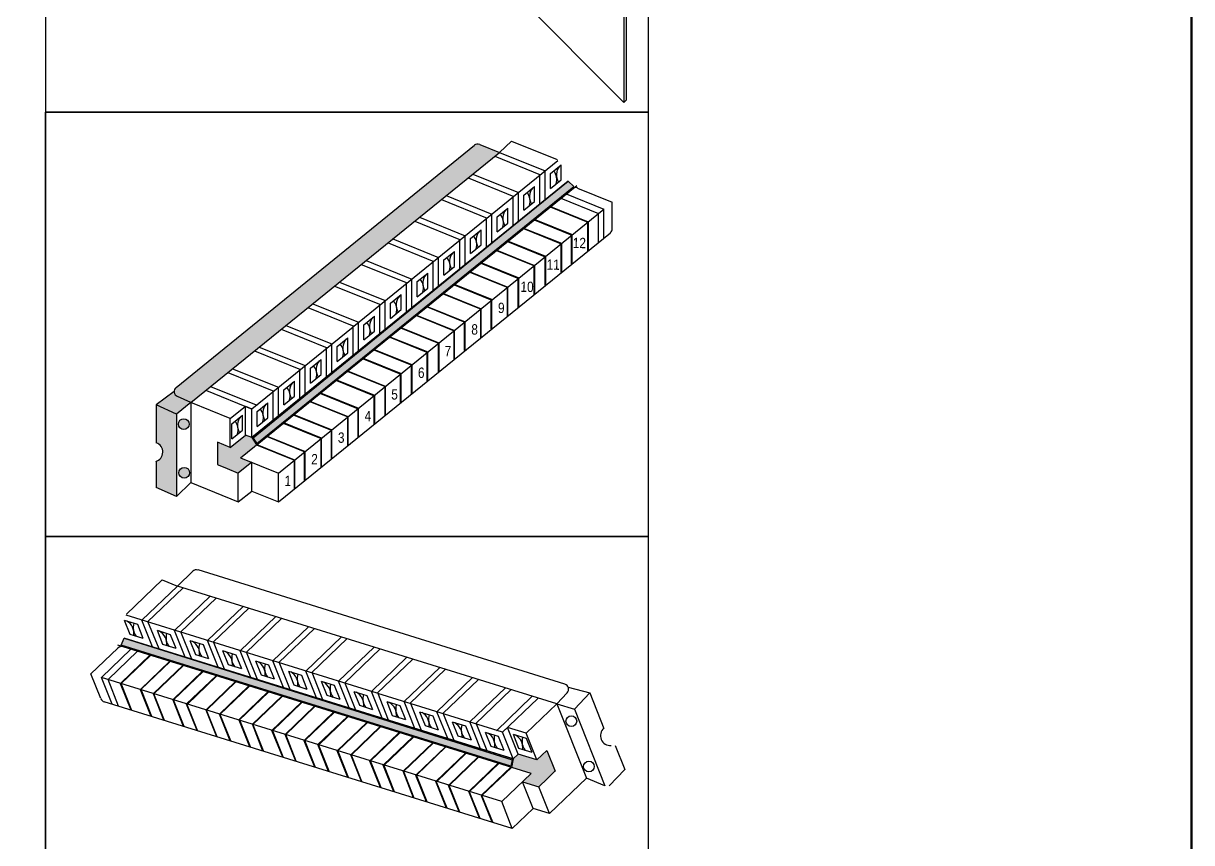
# Model space of a CAD drawing. Header units: millimetres. Extents: x 1852829 to 1882754, y -270850 to -231658.
# Drawn here: x 1878980 to 1880070, y -257811 to -257047 of the extents above; entities that cross this region are included whole.
import ezdxf

# ---------------------------------------------------------------- set-up
doc = ezdxf.new("R2010")
doc.units = ezdxf.units.MM
doc.linetypes.add('DUZ', pattern=[0])
doc.layers.add('00-03', color=7, linetype='Continuous')
doc.layers.add('E_PRİZ', color=3, linetype='Continuous')
doc.layers.add('a_çerçeve_line', color=7, linetype='Continuous', lineweight=50)
doc.styles.get("Standard").update_dxf_attribs({"font": 'ARIALN.TTF'})

msp = doc.modelspace()

# ---------------------------------------------------------------- hatches: boundary and pattern name
at = {"layer": '00-03', "linetype": 'Continuous'}
for points in [[(1879122.3, -257386.5, 0.555034), (1879123.4, -257394.9), (1879136, -257400.7), (1879424, -257167.3), (1879405.6, -257159.8, 0.27304), (1879400.6, -257160.6)], [(1879488.2, -257194), (1879194.1, -257433.8), (1879197.5, -257438.8), (1879493.3, -257199)], [(1879136, -257400.7), (1879123.4, -257394.9, -0.292697), (1879120.5, -257390.4), (1879103.7, -257402.8), (1879122.6, -257411.4)], [(1879169.9, -257462.3), (1879180.3, -257466.5), (1879192.8, -257456.4), (1879182.4, -257452.2), (1879197.3, -257440.1), (1879192.8, -257433.4), (1879186.9, -257431), (1879172.8, -257442.5), (1879160.9, -257437.6), (1879160.9, -257458.6), (1879161.4, -257458.8)], [(1879073.8, -257620.5), (1879435.8, -257734), (1879434.5, -257740), (1879070.9, -257627)], [(1879468.9, -257751.5), (1879460.8, -257759.3), (1879445.5, -257754.5), (1879453.6, -257746.8), (1879435.2, -257741.1), (1879436.9, -257733.2), (1879441.5, -257728.8), (1879458.9, -257734.2), (1879468.1, -257725.3), (1879475.9, -257744.8), (1879475.5, -257745.1)]]:
    msp.add_hatch(color=7, dxfattribs=at).paths.add_polyline_path(points)
h = msp.add_hatch(color=7, dxfattribs=at)
h.paths.add_polyline_path([(1879134.4, -257420.8, 1), (1879124.4, -257420.8, 1)])
h.paths.add_polyline_path([(1879134.9, -257466.2, 1), (1879124.8, -257466.2, 1)])
h.paths.add_polyline_path([(1879103.7, -257455.6), (1879103.7, -257479.8), (1879122.6, -257488.3), (1879122.6, -257411.4), (1879103.7, -257402.8), (1879103.7, -257438.2, -0.705421)])

# ---------------------------------------------------------------- linework, layer by layer
at = {"layer": '00-03', "color": 2}
for p, q in [((1879000.4, -256732), (1879000.4, -257129.8)), ((1879562.9, -256732), (1879562.9, -257129.8)), ((1879562.9, -257129.8), (1879000.4, -257129.8))]:
    msp.add_line(p, q, dxfattribs=at)
at = {"layer": '00-03'}
for p, q in [((1879540, -256919), (1879540, -257120.7)), ((1879542.2, -256916.9), (1879542.2, -257118.6)), ((1879438.8, -257019), (1879540, -257120.7)), ((1879540, -257120.7), (1879542.2, -257118.6))]:
    msp.add_line(p, q, dxfattribs=at)
at = {"layer": '00-03', "color": 7}
for p, q in [((1879122.3, -257386.5), (1879400.6, -257160.6)), ((1879405.6, -257159.8), (1879424, -257167.3)), ((1879435.2, -257156.7), (1879424, -257167.3)), ((1879435.2, -257156.7), (1879477.9, -257174)), ((1879136, -257400.7), (1879424, -257167.3)), ((1879419.6, -257170.9), (1879462.3, -257188.1)), ((1879424, -257167.3), (1879466.7, -257184.5)), ((1879288, -257329.4), (1879478.6, -257174.9)), ((1879471.7, -257186.9), (1879481.7, -257178.8)), ((1879481.7, -257192.9), (1879481.7, -257178.8)), ((1879394.7, -257191), (1879437.4, -257208.3)), ((1879399.1, -257187.5), (1879441.8, -257204.7)), ((1879461.8, -257215.4), (1879461.8, -257187.9)), ((1879466.7, -257211.4), (1879466.7, -257184.5)), ((1879471.7, -257201), (1879471.7, -257186.9)), ((1879471.7, -257201), (1879481.7, -257192.9)), ((1879182.4, -257452.2), (1879496.1, -257198)), ((1879488.2, -257194), (1879192.8, -257433.4)), ((1879488.2, -257194), (1879194.1, -257433.8)), ((1879197.5, -257438.8), (1879493.3, -257199)), ((1879197.8, -257439.7), (1879492, -257201.3)), ((1879198.7, -257428.6), (1879488.2, -257194)), ((1879446.8, -257207.1), (1879456.8, -257199)), ((1879456.8, -257213.1), (1879456.8, -257199)), ((1879493.3, -257199), (1879488.2, -257194)), ((1879497, -257200.5), (1879529.3, -257213.6)), ((1879369.8, -257211.2), (1879412.5, -257228.5)), ((1879374.2, -257207.6), (1879416.9, -257224.9)), ((1879436.8, -257235.6), (1879436.8, -257208.1)), ((1879441.8, -257231.6), (1879441.8, -257204.7)), ((1879446.8, -257221.1), (1879446.8, -257207.1)), ((1879446.8, -257221.1), (1879456.8, -257213.1)), ((1879481.2, -257210), (1879516.5, -257224.3)), ((1879486.2, -257206), (1879521.5, -257220.3)), ((1879529.3, -257238.4), (1879529.3, -257213.6)), ((1879217.7, -257466.5), (1879521.5, -257220.3)), ((1879416.9, -257251.8), (1879416.9, -257224.9)), ((1879421.9, -257227.3), (1879431.9, -257219.2)), ((1879431.9, -257233.3), (1879431.9, -257219.2)), ((1879471.3, -257218.1), (1879506.6, -257232.4)), ((1879471.4, -257217.9), (1879506.7, -257232.1)), ((1879471.5, -257217.6), (1879506.8, -257231.9)), ((1879516.5, -257251.2), (1879516.5, -257224.3)), ((1879521.5, -257247.1), (1879521.5, -257220.3)), ((1879344.9, -257231.4), (1879387.6, -257248.7)), ((1879349.3, -257227.8), (1879392, -257245.1)), ((1879411.9, -257255.8), (1879411.9, -257228.3)), ((1879421.9, -257241.3), (1879421.9, -257227.3)), ((1879421.9, -257241.3), (1879431.9, -257233.3)), ((1879456.3, -257230.2), (1879491.6, -257244.5)), ((1879456.4, -257230), (1879491.7, -257244.2)), ((1879456.5, -257229.7), (1879491.8, -257244)), ((1879506.6, -257259.2), (1879506.6, -257232.4)), ((1879506.8, -257259.1), (1879506.8, -257232.4)), ((1879507.1, -257258.8), (1879507.1, -257232.4)), ((1879217.7, -257493.3), (1879527.5, -257242.3)), ((1879324.4, -257248), (1879367.1, -257265.3)), ((1879392, -257272), (1879392, -257245.1)), ((1879397, -257247.5), (1879407, -257239.4)), ((1879397, -257261.5), (1879397, -257247.5)), ((1879407, -257253.4), (1879407, -257239.4)), ((1879446.4, -257238.3), (1879481.7, -257252.5)), ((1879446.5, -257238), (1879481.8, -257252.3)), ((1879446.6, -257237.8), (1879481.9, -257252.1)), ((1879491.4, -257271.3), (1879491.4, -257244.5)), ((1879491.6, -257271.3), (1879491.6, -257244.5)), ((1879491.6, -257271.3), (1879491.6, -257244.5)), ((1879491.9, -257271.1), (1879491.9, -257244.5)), ((1879320, -257251.6), (1879362.7, -257268.9)), ((1879387, -257276), (1879387, -257248.5)), ((1879397, -257261.5), (1879407, -257253.4)), ((1879421.3, -257258.9), (1879456.6, -257273.2)), ((1879421.4, -257258.7), (1879456.7, -257273)), ((1879421.5, -257258.5), (1879456.8, -257272.7)), ((1879431.4, -257250.4), (1879466.7, -257264.7)), ((1879431.5, -257250.1), (1879466.8, -257264.4)), ((1879431.6, -257249.9), (1879466.9, -257264.2)), ((1879481.7, -257279.4), (1879481.7, -257252.5)), ((1879481.9, -257279.3), (1879481.9, -257252.5)), ((1879482.2, -257279), (1879482.2, -257252.5)), ((1879299.5, -257268.2), (1879342.2, -257285.5)), ((1879362.1, -257296.2), (1879362.1, -257268.6)), ((1879367.1, -257292.1), (1879367.1, -257265.3)), ((1879372.1, -257267.6), (1879382.1, -257259.6)), ((1879372.1, -257281.7), (1879372.1, -257267.6)), ((1879382.1, -257273.6), (1879382.1, -257259.6)), ((1879466.7, -257291.5), (1879466.7, -257264.7)), ((1879466.7, -257291.5), (1879466.7, -257264.7)), ((1879467, -257291.3), (1879467, -257264.7)), ((1879467.2, -257291.1), (1879467.2, -257264.7)), ((1879295.1, -257271.8), (1879337.8, -257289)), ((1879347.2, -257287.8), (1879357.1, -257279.8)), ((1879357.1, -257293.8), (1879357.1, -257279.8)), ((1879372.1, -257281.7), (1879382.1, -257273.6)), ((1879396.4, -257279.1), (1879431.7, -257293.4)), ((1879396.5, -257278.9), (1879431.8, -257293.1)), ((1879396.6, -257278.6), (1879431.9, -257292.9)), ((1879406.5, -257270.6), (1879441.8, -257284.8)), ((1879406.6, -257270.3), (1879441.9, -257284.6)), ((1879406.7, -257270.1), (1879442, -257284.4)), ((1879456.5, -257299.6), (1879456.5, -257272.7)), ((1879456.8, -257299.6), (1879456.8, -257272.7)), ((1879456.8, -257299.6), (1879456.8, -257272.7)), ((1879457, -257299.4), (1879457, -257272.7)), ((1879457, -257299.4), (1879457, -257272.7)), ((1879274.6, -257288.4), (1879317.3, -257305.6)), ((1879337.2, -257316.4), (1879337.2, -257288.8)), ((1879342.2, -257312.3), (1879342.2, -257285.5)), ((1879347.2, -257301.9), (1879347.2, -257287.8)), ((1879381.6, -257290.7), (1879416.9, -257305)), ((1879381.7, -257290.5), (1879417, -257304.8)), ((1879381.8, -257290.3), (1879417.1, -257304.6)), ((1879441.6, -257311.7), (1879441.6, -257284.8)), ((1879441.8, -257311.7), (1879441.8, -257284.8)), ((1879441.8, -257311.7), (1879441.8, -257284.8)), ((1879442.1, -257311.5), (1879442.1, -257284.8)), ((1879270.2, -257292), (1879312.9, -257309.2)), ((1879322.3, -257308), (1879332.2, -257299.9)), ((1879332.2, -257314), (1879332.2, -257299.9)), ((1879347.2, -257301.9), (1879357.1, -257293.8)), ((1879371.5, -257299.3), (1879406.8, -257313.6)), ((1879371.6, -257299), (1879406.9, -257313.3)), ((1879371.7, -257298.8), (1879407, -257313.1)), ((1879431.4, -257319.8), (1879431.4, -257292.9)), ((1879431.6, -257319.8), (1879431.6, -257292.9)), ((1879431.9, -257319.8), (1879431.9, -257292.9)), ((1879245.3, -257312.1), (1879288, -257329.4)), ((1879249.7, -257308.6), (1879292.4, -257325.8)), ((1879312.3, -257336.5), (1879312.3, -257309)), ((1879317.3, -257332.5), (1879317.3, -257305.6)), ((1879322.3, -257322.1), (1879322.3, -257308)), ((1879356.5, -257311.4), (1879391.8, -257325.7)), ((1879356.6, -257311.2), (1879391.9, -257325.4)), ((1879356.7, -257310.9), (1879392, -257325.2)), ((1879406.5, -257340), (1879406.5, -257313.1)), ((1879406.7, -257340), (1879406.7, -257313.1)), ((1879407, -257340), (1879407, -257313.1)), ((1879416.4, -257331.9), (1879416.4, -257305)), ((1879416.7, -257331.9), (1879416.7, -257305)), ((1879416.7, -257331.9), (1879416.7, -257305)), ((1879416.9, -257331.9), (1879416.9, -257305)), ((1879416.9, -257331.9), (1879416.9, -257305)), ((1879416.9, -257331.9), (1879416.9, -257305)), ((1879297.4, -257328.2), (1879307.3, -257320.1)), ((1879307.3, -257334.2), (1879307.3, -257320.1)), ((1879322.3, -257322.1), (1879332.2, -257314)), ((1879346.6, -257319.5), (1879381.9, -257333.7)), ((1879346.7, -257319), (1879382.1, -257333.3)), ((1879346.7, -257319.2), (1879382, -257333.5)), ((1879192.8, -257406.5), (1879287.4, -257329.9)), ((1879220.3, -257332.3), (1879263.1, -257349.6)), ((1879224.8, -257328.7), (1879267.5, -257346)), ((1879287.4, -257356.7), (1879287.4, -257329.2)), ((1879292.4, -257352.7), (1879292.4, -257325.8)), ((1879297.4, -257342.2), (1879297.4, -257328.2)), ((1879297.4, -257342.2), (1879307.3, -257334.2)), ((1879331.8, -257331.1), (1879367.1, -257345.4)), ((1879331.9, -257330.9), (1879367.2, -257345.2)), ((1879332, -257330.6), (1879367.3, -257344.9)), ((1879381.6, -257360.1), (1879381.6, -257333.3)), ((1879381.8, -257360.1), (1879381.8, -257333.3)), ((1879382.1, -257360.1), (1879382.1, -257333.3)), ((1879391.5, -257352.1), (1879391.5, -257325.2)), ((1879391.8, -257352.1), (1879391.8, -257325.2)), ((1879392, -257352.1), (1879392, -257325.2)), ((1879392, -257352.1), (1879392, -257325.2)), ((1879267.5, -257372.9), (1879267.5, -257346)), ((1879272.5, -257348.4), (1879282.4, -257340.3)), ((1879282.4, -257354.3), (1879282.4, -257340.3)), ((1879321.7, -257339.4), (1879357.1, -257353.7)), ((1879321.7, -257339.6), (1879357, -257353.9)), ((1879321.8, -257339.2), (1879357.1, -257353.5)), ((1879367.1, -257372.2), (1879367.1, -257345.4)), ((1879367.1, -257372.2), (1879367.1, -257345.4)), ((1879367.4, -257372), (1879367.4, -257345.4)), ((1879367.6, -257371.8), (1879367.6, -257345.4)), ((1879195.4, -257352.5), (1879238.2, -257369.8)), ((1879199.9, -257348.9), (1879242.6, -257366.2)), ((1879262.5, -257376.9), (1879262.5, -257349.4)), ((1879272.5, -257362.4), (1879272.5, -257348.4)), ((1879272.5, -257362.4), (1879282.4, -257354.3)), ((1879306.8, -257351.5), (1879342.1, -257365.8)), ((1879306.9, -257351.3), (1879342.2, -257365.6)), ((1879306.9, -257351.3), (1879342.2, -257365.6)), ((1879307, -257351.1), (1879342.3, -257365.3)), ((1879356.7, -257380.3), (1879356.7, -257353.5)), ((1879356.9, -257380.3), (1879356.9, -257353.5)), ((1879357.1, -257380.3), (1879357.1, -257353.5)), ((1879242.6, -257393), (1879242.6, -257366.2)), ((1879247.6, -257368.6), (1879257.5, -257360.5)), ((1879257.5, -257374.5), (1879257.5, -257360.5)), ((1879296.7, -257359.8), (1879332.1, -257374.1)), ((1879296.8, -257359.6), (1879332.1, -257373.9)), ((1879296.9, -257359.4), (1879332.2, -257373.6)), ((1879342, -257392.4), (1879342, -257365.6)), ((1879342.2, -257392.4), (1879342.2, -257365.6)), ((1879342.2, -257392.4), (1879342.2, -257365.6)), ((1879342.2, -257392.4), (1879342.2, -257365.6)), ((1879342.5, -257392.2), (1879342.5, -257365.6)), ((1879170.5, -257372.7), (1879213.3, -257390)), ((1879175, -257369.1), (1879217.7, -257386.4)), ((1879237.6, -257397.1), (1879237.6, -257369.5)), ((1879247.6, -257382.6), (1879247.6, -257368.6)), ((1879247.6, -257382.6), (1879257.5, -257374.5)), ((1879282, -257371.5), (1879317.3, -257385.7)), ((1879282.1, -257371.2), (1879317.4, -257385.5)), ((1879282.2, -257371), (1879317.5, -257385.3)), ((1879331.7, -257400.5), (1879331.7, -257373.6)), ((1879332, -257400.5), (1879332, -257373.6)), ((1879332.2, -257400.5), (1879332.2, -257373.6)), ((1879150.6, -257389.5), (1879193.3, -257406.8)), ((1879155, -257385.9), (1879197.8, -257403.2)), ((1879212.7, -257417.3), (1879212.7, -257389.7)), ((1879217.7, -257413.2), (1879217.7, -257386.4)), ((1879222.7, -257388.7), (1879232.6, -257380.7)), ((1879222.7, -257402.8), (1879222.7, -257388.7)), ((1879232.6, -257394.7), (1879232.6, -257380.7)), ((1879271.8, -257380), (1879307.2, -257394.3)), ((1879271.9, -257379.8), (1879307.2, -257394.1)), ((1879272, -257379.5), (1879307.3, -257393.8)), ((1879317.3, -257412.6), (1879317.3, -257385.7)), ((1879317.5, -257412.4), (1879317.5, -257385.7)), ((1879317.8, -257412.2), (1879317.8, -257385.7)), ((1879120.5, -257390.4), (1879103.7, -257402.8)), ((1879136, -257400.7), (1879122.6, -257411.4)), ((1879136, -257400.7), (1879123.4, -257394.9)), ((1879172.8, -257415.6), (1879136, -257400.7)), ((1879136, -257400.7), (1879136, -257475.4)), ((1879197.8, -257408.9), (1879207.7, -257400.9)), ((1879207.7, -257414.9), (1879207.7, -257400.9)), ((1879222.7, -257402.8), (1879232.6, -257394.7)), ((1879247.1, -257399.7), (1879282.4, -257414)), ((1879247.1, -257399.7), (1879282.4, -257414)), ((1879247.2, -257399.5), (1879282.5, -257413.8)), ((1879247.2, -257399.5), (1879282.5, -257413.8)), ((1879256.9, -257392.1), (1879292.2, -257406.4)), ((1879257, -257391.9), (1879292.3, -257406.2)), ((1879257.1, -257391.7), (1879292.4, -257405.9)), ((1879307.1, -257420.7), (1879307.1, -257393.8)), ((1879307.3, -257420.7), (1879307.3, -257393.8)), ((1879307.3, -257420.7), (1879307.3, -257393.8)), ((1879307.6, -257420.5), (1879307.6, -257393.8)), ((1879122.6, -257411.4), (1879103.7, -257402.8)), ((1879103.7, -257402.8), (1879103.7, -257438.4)), ((1879122.6, -257411.4), (1879122.6, -257488.3)), ((1879172.8, -257415.6), (1879186.9, -257404.2)), ((1879186.9, -257431), (1879186.9, -257404.2)), ((1879186.9, -257404.2), (1879192.8, -257406.5)), ((1879192.8, -257433.4), (1879192.8, -257406.5)), ((1879197.8, -257423), (1879197.8, -257408.9)), ((1879292.1, -257433), (1879292.1, -257405.9)), ((1879292.4, -257432.8), (1879292.4, -257405.9)), ((1879292.4, -257432.8), (1879292.4, -257405.9)), ((1879292.6, -257432.6), (1879292.6, -257405.9)), ((1879317.3, -257412.6), (1879317.3, -257406.5)), ((1879172.8, -257442.5), (1879172.8, -257415.6)), ((1879174.3, -257420.4), (1879184.2, -257412.3)), ((1879174.3, -257434.4), (1879174.3, -257420.4)), ((1879184.2, -257426.4), (1879184.2, -257412.3)), ((1879197.8, -257423), (1879207.7, -257414.9)), ((1879222.2, -257419.9), (1879257.5, -257434.2)), ((1879222.3, -257419.7), (1879257.6, -257434)), ((1879222.4, -257419.4), (1879257.7, -257433.7)), ((1879232, -257412.3), (1879267.3, -257426.6)), ((1879232.1, -257412.1), (1879267.4, -257426.3)), ((1879232.1, -257412.1), (1879267.4, -257426.3)), ((1879232.2, -257411.8), (1879267.5, -257426.1)), ((1879282.4, -257440.9), (1879282.4, -257414)), ((1879282.7, -257440.7), (1879282.7, -257414)), ((1879282.9, -257440.5), (1879282.9, -257414)), ((1879172.8, -257442.5), (1879186.9, -257431)), ((1879174.3, -257434.4), (1879184.2, -257426.4)), ((1879192.8, -257433.4), (1879186.9, -257431)), ((1879192.8, -257433.4), (1879197.8, -257429.4)), ((1879192.8, -257433.4), (1879197.3, -257440.1)), ((1879197.8, -257429.4), (1879198.7, -257428.6)), ((1879207.1, -257432.5), (1879242.4, -257446.8)), ((1879207.2, -257432.3), (1879242.5, -257446.5)), ((1879207.3, -257432), (1879242.6, -257446.3)), ((1879267.2, -257453.2), (1879267.2, -257426.1)), ((1879267.5, -257453), (1879267.5, -257426.1)), ((1879267.5, -257433.4), (1879267.5, -257426.1)), ((1879267.7, -257453), (1879267.7, -257426.1)), ((1879172.8, -257442.5), (1879160.9, -257437.6)), ((1879160.9, -257437.6), (1879160.9, -257458.6)), ((1879194.1, -257433.8), (1879197.5, -257438.8)), ((1879197.3, -257440), (1879232.7, -257454.3)), ((1879197.3, -257440), (1879232.6, -257454.3)), ((1879197.3, -257440), (1879232.6, -257454.3)), ((1879197.3, -257440.1), (1879232.6, -257454.4)), ((1879197.3, -257440.1), (1879232.6, -257454.4)), ((1879197.4, -257439.9), (1879232.7, -257454.2)), ((1879197.4, -257440), (1879232.7, -257454.2)), ((1879197.5, -257439.7), (1879232.8, -257454)), ((1879257.5, -257461), (1879257.5, -257434.2)), ((1879257.8, -257460.9), (1879257.8, -257434.2)), ((1879258, -257460.6), (1879258, -257434.2)), ((1879182.4, -257452.2), (1879217.7, -257466.5)), ((1879232.6, -257481.2), (1879232.6, -257454.4)), ((1879232.9, -257481), (1879232.9, -257454.4)), ((1879233.1, -257480.8), (1879233.1, -257454.4)), ((1879242.1, -257473.6), (1879242.1, -257446.3)), ((1879242.3, -257473.2), (1879242.3, -257446.3)), ((1879242.6, -257473.2), (1879242.6, -257446.3)), ((1879103.7, -257455.6), (1879103.7, -257479.8)), ((1879160.9, -257458.6), (1879161.4, -257458.8)), ((1879161.4, -257458.8), (1879169.9, -257462.3)), ((1879169.9, -257462.3), (1879180.3, -257466.5)), ((1879192.8, -257456.4), (1879180.3, -257466.5)), ((1879192.8, -257483.3), (1879192.8, -257456.4)), ((1879122.6, -257488.3), (1879136, -257475.4)), ((1879136, -257475.4), (1879180.3, -257493.4)), ((1879180.3, -257493.4), (1879180.3, -257466.5)), ((1879217.7, -257493.3), (1879217.7, -257466.5)), ((1879122.6, -257488.3), (1879103.7, -257479.8)), ((1879180.3, -257493.4), (1879192.8, -257483.3)), ((1879192.8, -257483.3), (1879217.7, -257493.3)), ((1879137.8, -257558.1), (1879123.4, -257571.9)), ((1879484.9, -257663.5), (1879142.7, -257556.9)), ((1879109.1, -257566.2), (1879075.9, -257598.1)), ((1879123.4, -257571.9), (1879090.2, -257603.8)), ((1879128.9, -257573.6), (1879095.6, -257605.4)), ((1879109.1, -257566.2), (1879123.4, -257571.9)), ((1879477.5, -257681.7), (1879123.4, -257571.9)), ((1879154, -257581.4), (1879120.8, -257613.3)), ((1879159.5, -257583.1), (1879126.2, -257614.9)), ((1879184.7, -257590.9), (1879151.4, -257622.8)), ((1879190.1, -257592.6), (1879156.8, -257624.4)), ((1879086.4, -257607.8), (1879074.2, -257604)), ((1879079.4, -257617.1), (1879074.2, -257604)), ((1879309.9, -257671.9), (1879075.6, -257599.2)), ((1879091.6, -257620.9), (1879086.4, -257607.8)), ((1879100.1, -257628.7), (1879090.2, -257603.8)), ((1879106.3, -257630.6), (1879096, -257605)), ((1879215.3, -257600.4), (1879182, -257632.3)), ((1879220.7, -257602.1), (1879187.5, -257633.9)), ((1879091.6, -257620.9), (1879079.4, -257617.1)), ((1879117, -257617.3), (1879104.8, -257613.5)), ((1879110, -257626.6), (1879104.8, -257613.5)), ((1879122.2, -257630.3), (1879117, -257617.3)), ((1879130.7, -257638.2), (1879120.8, -257613.3)), ((1879136.9, -257640.1), (1879126.6, -257614.5)), ((1879245.9, -257609.9), (1879212.6, -257641.7)), ((1879251.3, -257611.5), (1879218.1, -257643.4)), ((1879068, -257629.8), (1879042.8, -257653.9)), ((1879453.6, -257746.8), (1879067.9, -257627.1)), ((1879070.9, -257627), (1879073.8, -257620.5)), ((1879434.5, -257740), (1879070.9, -257627)), ((1879434.5, -257740.9), (1879072.9, -257628.7)), ((1879073.8, -257620.5), (1879435.8, -257734)), ((1879073.8, -257620.5), (1879436.9, -257733.2)), ((1879429.6, -257730.9), (1879073.8, -257620.5)), ((1879122.2, -257630.3), (1879110, -257626.6)), ((1879140.6, -257636), (1879135.4, -257623)), ((1879147.7, -257626.8), (1879135.4, -257623)), ((1879152.9, -257639.8), (1879147.7, -257626.8)), ((1879161.4, -257647.7), (1879151.4, -257622.8)), ((1879167.5, -257649.6), (1879157.3, -257624)), ((1879276.5, -257619.4), (1879243.2, -257651.2)), ((1879281.9, -257621), (1879248.7, -257652.9)), ((1879307.1, -257628.9), (1879273.9, -257660.7)), ((1879080, -257630.9), (1879052.5, -257657.3)), ((1879086.1, -257632.8), (1879058.7, -257659.2)), ((1879098, -257636.2), (1879070.6, -257662.6)), ((1879098.2, -257636.4), (1879070.7, -257662.8)), ((1879098.4, -257636.6), (1879070.9, -257663)), ((1879152.9, -257639.8), (1879140.6, -257636)), ((1879171.2, -257645.5), (1879166, -257632.5)), ((1879178.3, -257636.3), (1879166, -257632.5)), ((1879183.5, -257649.3), (1879178.3, -257636.3)), ((1879192, -257657.2), (1879182, -257632.3)), ((1879198.1, -257659.1), (1879187.9, -257633.5)), ((1879312.6, -257630.5), (1879279.3, -257662.4)), ((1879337.7, -257638.4), (1879304.5, -257670.2)), ((1879343.2, -257640), (1879309.9, -257671.9)), ((1879116.4, -257641.9), (1879088.9, -257668.3)), ((1879116.6, -257642.1), (1879089.1, -257668.5)), ((1879116.8, -257642.3), (1879089.3, -257668.6)), ((1879128.7, -257645.7), (1879101.2, -257672.1)), ((1879128.8, -257645.9), (1879101.3, -257672.3)), ((1879129, -257646.1), (1879101.5, -257672.4)), ((1879147, -257651.4), (1879119.5, -257677.8)), ((1879147.2, -257651.6), (1879119.7, -257678)), ((1879183.5, -257649.3), (1879171.2, -257645.5)), ((1879208.9, -257645.8), (1879196.6, -257642)), ((1879201.8, -257655), (1879196.6, -257642)), ((1879214.1, -257658.8), (1879208.9, -257645.8)), ((1879222.6, -257666.7), (1879212.6, -257641.7)), ((1879228.7, -257668.6), (1879218.5, -257643)), ((1879232.5, -257664.5), (1879227.3, -257651.5)), ((1879239.5, -257655.3), (1879227.3, -257651.5)), ((1879253.2, -257676.2), (1879243.2, -257651.2)), ((1879368.4, -257647.9), (1879335.1, -257679.7)), ((1879373.8, -257649.5), (1879340.5, -257681.4)), ((1879052, -257677), (1879042.8, -257653.9)), ((1879426.1, -257773.1), (1879052.5, -257657.3)), ((1879062.5, -257682.2), (1879052.5, -257657.3)), ((1879068.6, -257684.1), (1879058.7, -257659.2)), ((1879147.4, -257651.8), (1879119.9, -257678.1)), ((1879159.6, -257655.6), (1879132.1, -257681.9)), ((1879159.8, -257655.8), (1879132.3, -257682.1)), ((1879160, -257655.9), (1879132.5, -257682.3)), ((1879177.7, -257660.9), (1879150.2, -257687.3)), ((1879177.8, -257661.1), (1879150.3, -257687.5)), ((1879178, -257661.3), (1879150.5, -257687.6)), ((1879214.1, -257658.8), (1879201.8, -257655)), ((1879244.7, -257668.3), (1879239.5, -257655.3)), ((1879259.3, -257678.1), (1879249.1, -257652.5)), ((1879270.1, -257664.8), (1879257.9, -257661)), ((1879263.1, -257674), (1879257.9, -257661)), ((1879283.8, -257685.7), (1879273.9, -257660.7)), ((1879290, -257687.6), (1879279.7, -257662)), ((1879399, -257657.4), (1879365.7, -257689.2)), ((1879404.4, -257659), (1879371.2, -257690.9)), ((1879080.3, -257687.7), (1879070.4, -257663.1)), ((1879080.6, -257687.9), (1879070.7, -257663)), ((1879080.9, -257687.9), (1879070.9, -257663)), ((1879098.9, -257693.5), (1879089, -257668.7)), ((1879099.2, -257693.6), (1879089.3, -257668.6)), ((1879099.2, -257693.6), (1879089.3, -257668.6)), ((1879099.5, -257693.5), (1879089.5, -257668.6)), ((1879110.9, -257697.2), (1879101.1, -257672.6)), ((1879111.2, -257697.4), (1879101.3, -257672.5)), ((1879111.5, -257697.4), (1879101.5, -257672.4)), ((1879190.2, -257665.1), (1879162.8, -257691.4)), ((1879190.4, -257665.3), (1879162.9, -257691.6)), ((1879190.6, -257665.4), (1879163.1, -257691.8)), ((1879208.3, -257670.4), (1879180.8, -257696.8)), ((1879208.4, -257670.6), (1879181, -257697)), ((1879208.6, -257670.8), (1879181.1, -257697.1)), ((1879244.7, -257668.3), (1879232.5, -257664.5)), ((1879275.3, -257677.8), (1879270.1, -257664.8)), ((1879293.7, -257683.5), (1879288.5, -257670.5)), ((1879300.7, -257674.3), (1879288.5, -257670.5)), ((1879314.5, -257695.2), (1879304.5, -257670.2)), ((1879320.6, -257697.1), (1879310.4, -257671.5)), ((1879427, -257708.2), (1879310.6, -257672.1)), ((1879429.6, -257666.8), (1879396.3, -257698.7)), ((1879435, -257668.5), (1879401.8, -257700.4)), ((1879477.5, -257681.7), (1879487.1, -257671.7)), ((1879488.1, -257666.4), (1879508.3, -257671.7)), ((1879493.9, -257686.7), (1879508.3, -257671.7)), ((1879508.3, -257671.7), (1879521.5, -257704.7)), ((1879436, -257798.1), (1879055.2, -257679.9)), ((1879129.2, -257702.9), (1879119.4, -257678.3)), ((1879129.6, -257703), (1879119.7, -257678.2)), ((1879129.9, -257703.1), (1879119.9, -257678.1)), ((1879129.9, -257703.1), (1879119.9, -257678.1)), ((1879141.8, -257706.8), (1879131.9, -257682)), ((1879141.8, -257706.8), (1879131.9, -257682)), ((1879142.1, -257706.9), (1879132.1, -257681.9)), ((1879142.1, -257706.9), (1879132.1, -257681.9)), ((1879142.3, -257706.8), (1879132.4, -257681.9)), ((1879220.9, -257674.6), (1879193.4, -257700.9)), ((1879221, -257674.8), (1879193.5, -257701.1)), ((1879221.2, -257674.9), (1879193.7, -257701.3)), ((1879239.2, -257680.3), (1879211.7, -257706.6)), ((1879239.4, -257680.5), (1879211.9, -257706.8)), ((1879239.6, -257680.6), (1879212.1, -257707)), ((1879251.5, -257684.1), (1879224, -257710.4)), ((1879251.7, -257684.3), (1879224.2, -257710.6)), ((1879275.3, -257677.8), (1879263.1, -257674)), ((1879305.9, -257687.3), (1879293.7, -257683.5)), ((1879305.9, -257687.3), (1879300.7, -257674.3)), ((1879331.4, -257683.8), (1879319.1, -257680)), ((1879324.3, -257693), (1879319.1, -257680)), ((1879336.6, -257696.8), (1879331.4, -257683.8)), ((1879345.1, -257704.7), (1879335.1, -257679.7)), ((1879351.2, -257706.6), (1879341, -257681)), ((1879454.3, -257675.1), (1879421.1, -257707)), ((1879459.8, -257676.8), (1879426.5, -257708.6)), ((1879448.9, -257709.2), (1879477.5, -257681.7)), ((1879477.5, -257681.7), (1879505.3, -257751.1)), ((1879477.5, -257681.7), (1879493.9, -257686.7)), ((1879160.2, -257712.5), (1879150.3, -257687.7)), ((1879160.5, -257712.6), (1879150.5, -257687.6)), ((1879160.5, -257712.6), (1879150.5, -257687.6)), ((1879160.7, -257712.5), (1879150.7, -257687.6)), ((1879172.7, -257716.4), (1879162.8, -257691.4)), ((1879173, -257716.3), (1879163, -257691.4)), ((1879173.2, -257716.2), (1879163.2, -257691.3)), ((1879251.8, -257684.4), (1879224.3, -257710.8)), ((1879269.5, -257689.4), (1879242, -257715.8)), ((1879269.7, -257689.6), (1879242.2, -257716)), ((1879269.9, -257689.8), (1879242.4, -257716.1)), ((1879282.1, -257693.6), (1879254.6, -257719.9)), ((1879282.3, -257693.8), (1879254.8, -257720.1)), ((1879282.4, -257693.9), (1879255, -257720.3)), ((1879336.6, -257696.8), (1879324.3, -257693)), ((1879362, -257693.3), (1879349.7, -257689.5)), ((1879354.9, -257702.5), (1879349.7, -257689.5)), ((1879367.2, -257706.3), (1879362, -257693.3)), ((1879375.7, -257714.2), (1879365.7, -257689.2)), ((1879381.8, -257716.1), (1879371.6, -257690.5)), ((1879493.9, -257686.7), (1879522.4, -257758.2)), ((1879191.1, -257722.1), (1879181.1, -257697.1)), ((1879191.1, -257722.1), (1879181.1, -257697.1)), ((1879191.1, -257722.1), (1879181.1, -257697.1)), ((1879191.3, -257722), (1879181.4, -257697)), ((1879191.3, -257722), (1879181.4, -257697)), ((1879191.6, -257721.9), (1879181.6, -257697)), ((1879203.3, -257725.9), (1879193.4, -257700.9)), ((1879203.6, -257725.8), (1879193.6, -257700.8)), ((1879203.8, -257725.7), (1879193.8, -257700.8)), ((1879300.3, -257699.1), (1879272.8, -257725.5)), ((1879300.5, -257699.3), (1879273, -257725.6)), ((1879300.5, -257699.3), (1879273, -257725.6)), ((1879300.6, -257699.5), (1879273.1, -257725.8)), ((1879312.7, -257703.1), (1879285.2, -257729.4)), ((1879312.9, -257703.3), (1879285.4, -257729.6)), ((1879313.1, -257703.4), (1879285.6, -257729.8)), ((1879367.2, -257706.3), (1879354.9, -257702.5)), ((1879392.6, -257702.8), (1879380.3, -257699)), ((1879385.6, -257712), (1879380.3, -257699)), ((1879397.8, -257715.8), (1879392.6, -257702.8)), ((1879406.3, -257723.7), (1879396.3, -257698.7)), ((1879412.4, -257725.6), (1879402.2, -257700)), ((1879431.5, -257703.8), (1879427, -257708.2)), ((1879441.5, -257728.8), (1879431.5, -257703.8)), ((1879448.9, -257709.2), (1879431.5, -257703.8)), ((1879221.7, -257731.6), (1879211.7, -257706.6)), ((1879221.7, -257731.6), (1879211.7, -257706.6)), ((1879221.9, -257731.5), (1879212, -257706.5)), ((1879222.2, -257731.4), (1879212.2, -257706.5)), ((1879234, -257735.4), (1879224, -257710.4)), ((1879234.2, -257735.3), (1879224.2, -257710.3)), ((1879234.4, -257735.2), (1879224.5, -257710.3)), ((1879251.7, -257740.9), (1879241.9, -257716.3)), ((1879252, -257741), (1879242.1, -257716.2)), ((1879252.3, -257741.1), (1879242.4, -257716.1)), ((1879252.3, -257741.1), (1879242.4, -257716.1)), ((1879330.7, -257708.4), (1879303.3, -257734.8)), ((1879330.9, -257708.6), (1879303.4, -257735)), ((1879331.1, -257708.8), (1879303.6, -257735.1)), ((1879343.3, -257712.6), (1879315.8, -257738.9)), ((1879343.5, -257712.8), (1879316, -257739.1)), ((1879343.7, -257712.9), (1879316.2, -257739.3)), ((1879397.8, -257715.8), (1879385.6, -257712)), ((1879423.2, -257712.3), (1879411, -257708.5)), ((1879416.2, -257721.5), (1879411, -257708.5)), ((1879428.4, -257725.3), (1879423.2, -257712.3)), ((1879436.9, -257733.2), (1879427, -257708.2)), ((1879442.2, -257723.5), (1879437, -257710.4)), ((1879449.3, -257714.2), (1879437, -257710.4)), ((1879458.9, -257734.2), (1879448.9, -257709.2)), ((1879454.5, -257727.3), (1879449.3, -257714.2)), ((1879264.6, -257744.9), (1879254.6, -257719.9)), ((1879264.8, -257744.8), (1879254.8, -257719.8)), ((1879265, -257744.7), (1879255.1, -257719.8)), ((1879282.6, -257750.5), (1879272.7, -257725.7)), ((1879282.9, -257750.6), (1879273, -257725.6)), ((1879282.9, -257750.6), (1879273, -257725.6)), ((1879282.9, -257750.6), (1879273, -257725.6)), ((1879283.2, -257750.5), (1879273.2, -257725.5)), ((1879361.7, -257718.3), (1879334.2, -257744.6)), ((1879361.9, -257718.5), (1879334.4, -257744.8)), ((1879362, -257718.6), (1879334.6, -257745)), ((1879373.8, -257721.9), (1879346.3, -257748.2)), ((1879373.8, -257721.9), (1879346.3, -257748.2)), ((1879373.9, -257722.1), (1879346.5, -257748.4)), ((1879373.9, -257722.1), (1879346.5, -257748.4)), ((1879392.3, -257727.8), (1879364.8, -257754.1)), ((1879392.5, -257727.9), (1879365, -257754.3)), ((1879392.5, -257727.9), (1879365, -257754.3)), ((1879428.4, -257725.3), (1879416.2, -257721.5)), ((1879454.5, -257727.3), (1879442.2, -257723.5)), ((1879458.9, -257734.2), (1879468.1, -257725.3)), ((1879468.1, -257725.3), (1879475.9, -257744.8)), ((1879532, -257720.7), (1879540.9, -257743.2)), ((1879295.2, -257754.4), (1879285.2, -257729.4)), ((1879295.4, -257754.3), (1879285.5, -257729.3)), ((1879295.7, -257754.2), (1879285.7, -257729.2)), ((1879313, -257759.9), (1879303.1, -257735.3)), ((1879313.3, -257760), (1879303.4, -257735.2)), ((1879313.6, -257760.1), (1879303.6, -257735.1)), ((1879326, -257763.8), (1879316.1, -257738.8)), ((1879392.7, -257728.1), (1879365.2, -257754.5)), ((1879404.2, -257731.2), (1879376.7, -257757.6)), ((1879404.4, -257731.4), (1879376.9, -257757.7)), ((1879404.6, -257731.6), (1879377.1, -257757.9)), ((1879422.9, -257737.3), (1879395.4, -257763.6)), ((1879423.1, -257737.4), (1879395.6, -257763.8)), ((1879423.3, -257737.6), (1879395.8, -257764)), ((1879430.8, -257731.3), (1879429.6, -257730.9)), ((1879436.9, -257733.2), (1879430.8, -257731.3)), ((1879435.8, -257734), (1879434.5, -257740)), ((1879436.9, -257733.2), (1879435.2, -257741.1)), ((1879436.9, -257733.2), (1879441.5, -257728.8)), ((1879458.9, -257734.2), (1879441.5, -257728.8)), ((1879325.5, -257763.8), (1879315.6, -257739)), ((1879325.8, -257763.9), (1879315.8, -257738.9)), ((1879325.8, -257763.9), (1879315.8, -257738.9)), ((1879343.9, -257769.5), (1879334, -257744.7)), ((1879344.2, -257769.6), (1879334.2, -257744.6)), ((1879344.2, -257769.6), (1879334.2, -257744.6)), ((1879344.5, -257769.7), (1879334.4, -257744.5)), ((1879355.8, -257773.2), (1879346, -257748.6)), ((1879356.1, -257773.3), (1879346.2, -257748.5)), ((1879356.4, -257773.4), (1879346.5, -257748.4)), ((1879434.9, -257740.7), (1879407.4, -257767.1)), ((1879435, -257740.9), (1879407.6, -257767.3)), ((1879435.1, -257741), (1879407.6, -257767.3)), ((1879435.1, -257741), (1879407.6, -257767.4)), ((1879435.1, -257741), (1879407.7, -257767.4)), ((1879435.1, -257741), (1879407.7, -257767.4)), ((1879435.2, -257741.1), (1879407.7, -257767.4)), ((1879435.2, -257741.1), (1879407.7, -257767.4)), ((1879453.6, -257746.8), (1879426.1, -257773.1)), ((1879475.5, -257745.1), (1879468.9, -257751.5)), ((1879475.9, -257744.8), (1879475.5, -257745.1)), ((1879526.5, -257758.2), (1879540.9, -257743.2)), ((1879313.6, -257760.1), (1879311.3, -257754.4)), ((1879374.6, -257779.2), (1879364.6, -257754.2)), ((1879374.8, -257779.1), (1879364.8, -257754.1)), ((1879367.5, -257760.9), (1879364.8, -257754.1)), ((1879375.1, -257779.2), (1879365.1, -257754)), ((1879386.4, -257782.7), (1879376.6, -257758.1)), ((1879386.7, -257782.8), (1879376.8, -257758)), ((1879387, -257782.9), (1879377.1, -257757.9)), ((1879445.5, -257754.5), (1879460.8, -257759.3)), ((1879455.4, -257779.5), (1879445.5, -257754.5)), ((1879468.9, -257751.5), (1879460.8, -257759.3)), ((1879470.7, -257784.2), (1879460.8, -257759.3)), ((1879505.3, -257751.1), (1879470.7, -257784.2)), ((1879522.4, -257758.2), (1879505.3, -257751.1)), ((1879405.4, -257788.6), (1879395.4, -257763.6)), ((1879405.6, -257788.5), (1879395.7, -257763.5)), ((1879406, -257788.8), (1879395.9, -257763.4)), ((1879417.1, -257792.2), (1879407.2, -257767.6)), ((1879417.4, -257792.3), (1879407.5, -257767.5)), ((1879417.7, -257792.4), (1879407.7, -257767.4)), ((1879436, -257798.1), (1879426.1, -257773.1)), ((1879455.4, -257779.5), (1879436, -257798.1)), ((1879470.7, -257784.2), (1879455.4, -257779.5))]:
    msp.add_line(p, q, dxfattribs=at)
at = {"layer": '00-03', "color": 2}
for points in [[(1879000.4, -257129.8), (1879562.9, -257129.8), (1879562.9, -257825.9), (1879000.4, -257825.9)], [(1879000.4, -257525.7), (1879562.9, -257525.7), (1879562.9, -257525.7), (1879000.4, -257525.7)]]:
    msp.add_lwpolyline(points, close=True, dxfattribs=at)
at = {"layer": '00-03', "color": 7}
for centre in [(1879129.4, -257420.8), (1879129.8, -257466.2), (1879491.1, -257698), (1879507.5, -257740.3)]:
    msp.add_circle(centre, 5.03, dxfattribs=at)
for centre, radius, start, end in [((1879403.7, -257164.4), 4.98, 67.9881, 129.0753), ((1879490, -257188.4), 12.9, 140.2295, 211.3553), ((1879464.7, -257192.8), 12.9, 342.7029, 39.9043), ((1879465, -257208.6), 12.9, 140.2295, 211.3553), ((1879495.2, -257205.1), 4.98, 67.9881, 129.0193), ((1879439.8, -257213), 12.9, 342.7029, 39.9043), ((1879414.9, -257233.2), 12.9, 342.7029, 39.9043), ((1879440.1, -257228.8), 12.9, 140.2295, 211.3553), ((1879390, -257253.4), 12.9, 342.7029, 39.9043), ((1879415.2, -257248.9), 12.9, 140.2295, 211.3553), ((1879524.3, -257238.4), 4.98, 309.0193, 0), ((1879365.1, -257273.6), 12.9, 342.7029, 39.9043), ((1879390.3, -257269.1), 12.9, 140.2295, 211.3553), ((1879340.2, -257293.8), 12.9, 342.7029, 39.9043), ((1879365.4, -257289.3), 12.9, 140.2295, 211.3553), ((1879340.5, -257309.5), 12.9, 140.2295, 211.3553), ((1879315.3, -257313.9), 12.9, 342.7029, 39.9043), ((1879315.6, -257329.7), 12.9, 140.2295, 211.3553), ((1879290.4, -257334.1), 12.9, 342.7029, 39.9043), ((1879265.5, -257354.3), 12.9, 342.7029, 39.9043), ((1879290.7, -257349.9), 12.9, 140.2295, 211.3553), ((1879240.6, -257374.5), 12.9, 342.7029, 39.9043), ((1879265.8, -257370), 12.9, 140.2295, 211.3553), ((1879125.4, -257390.4), 4.98, 129.0193, 245.2584), ((1879215.7, -257394.7), 12.9, 342.7029, 39.9043), ((1879240.9, -257390.2), 12.9, 140.2295, 211.3553), ((1879190.8, -257414.9), 12.9, 342.7029, 39.9043), ((1879216, -257410.4), 12.9, 140.2295, 211.3553), ((1879167.3, -257426.3), 12.9, 342.7029, 39.9043), ((1879192.5, -257421.9), 12.9, 140.2295, 211.3553), ((1879100.6, -257446.9), 9.25, 287.3401, 70.3999), ((1879141.2, -257561.7), 4.98, 72.7098, 133.797), ((1879070, -257615.9), 12.9, 350.4298, 61.5556), ((1879095.1, -257610.7), 12.9, 161.8808, 219.0822), ((1879100.6, -257625.4), 12.9, 350.4298, 61.5556), ((1879125.7, -257620.2), 12.9, 161.8808, 219.0822), ((1879071.4, -257633.4), 4.98, 72.7658, 133.797), ((1879131.3, -257634.9), 12.9, 350.4298, 61.5556), ((1879156.3, -257629.7), 12.9, 161.8808, 219.0822), ((1879161.9, -257644.4), 12.9, 350.4298, 61.5556), ((1879187, -257639.2), 12.9, 161.8808, 219.0822), ((1879192.5, -257653.9), 12.9, 350.4298, 61.5556), ((1879217.6, -257648.7), 12.9, 161.8808, 219.0822), ((1879223.1, -257663.4), 12.9, 350.4298, 61.5556), ((1879248.2, -257658.2), 12.9, 161.8808, 219.0822), ((1879253.7, -257672.9), 12.9, 350.4298, 61.5556), ((1879278.8, -257667.7), 12.9, 161.8808, 219.0822), ((1879284.4, -257682.4), 12.9, 350.4298, 61.5556), ((1879309.4, -257677.2), 12.9, 161.8808, 219.0822), ((1879483.5, -257668.2), 4.98, 316.5267, 72.7658), ((1879056.7, -257675.2), 4.98, 201.7851, 252.7658), ((1879315, -257691.9), 12.9, 350.4298, 61.5556), ((1879340.1, -257686.7), 12.9, 161.8808, 219.0822), ((1879345.6, -257701.4), 12.9, 350.4298, 61.5556), ((1879370.7, -257696.2), 12.9, 161.8808, 219.0822), ((1879376.2, -257710.9), 12.9, 350.4298, 61.5556), ((1879401.3, -257705.7), 12.9, 161.8808, 219.0822), ((1879527.5, -257711.5), 9.25, 131.3852, 274.445), ((1879406.8, -257720.4), 12.9, 350.4298, 61.5556), ((1879431.9, -257715.2), 12.9, 161.8808, 219.0822), ((1879432.9, -257722.4), 12.9, 350.4298, 61.5556), ((1879458, -257717.1), 12.9, 161.8808, 219.0822)]:
    msp.add_arc(centre, radius, start, end, dxfattribs=at)
at = {"layer": 'a_çerçeve_line'}
msp.add_line((1880070, -256216.8), (1880070, -260468), dxfattribs=at)
at = {"layer": 'E_PRİZ', "color": 2, "linetype": 'DUZ'}
msp.add_lwpolyline([(1879000.4, -258273.7), (1878000.4, -258273.7), (1878000.4, -256732), (1879000.4, -256732)], close=True, dxfattribs=at)

# ---------------------------------------------------------------- texts
at = {"layer": '00-03', "color": 7}
for s, p in [('12', (1879492.4, -257256.5)), ('11', (1879468, -257276.7)), ('10', (1879443.6, -257297.4)), ('9', (1879422.6, -257317.1)), ('8', (1879397.7, -257337.2)), ('7', (1879372.8, -257357.4)), ('6', (1879347.9, -257377.6)), ('5', (1879323, -257397.8)), ('4', (1879298.1, -257418)), ('3', (1879273.2, -257438.2)), ('2', (1879248.3, -257458.3)), ('1', (1879223.4, -257478.5))]:
    msp.add_text(s, height=9.62, rotation=359.2543, dxfattribs=at).set_placement(p)

doc.saveas('drawing.dxf')
